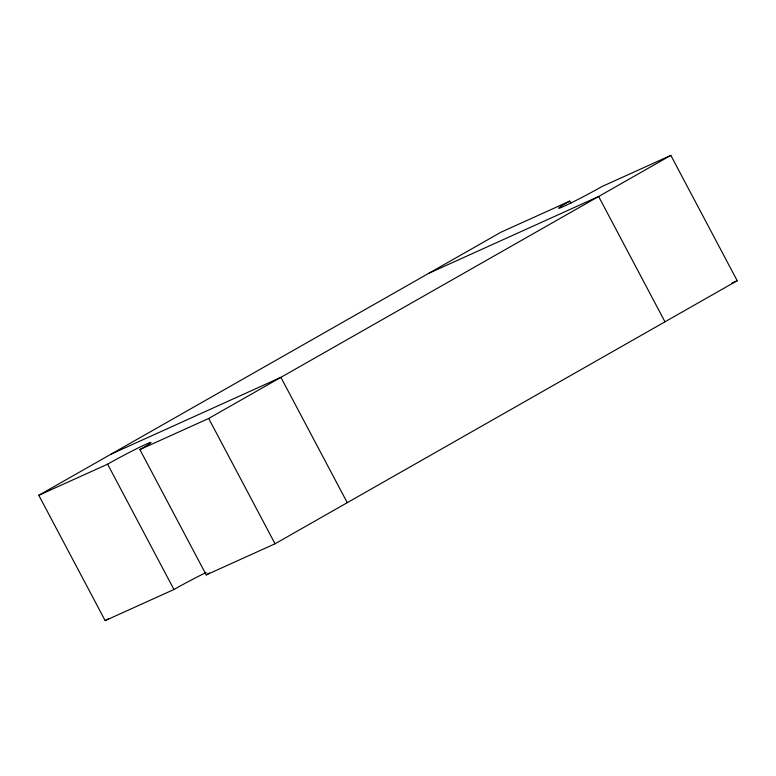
<?xml version="1.0" encoding="UTF-8"?>
<svg xmlns="http://www.w3.org/2000/svg" width="776" height="776" viewBox="0 0 776 776"><rect width="100%" height="100%" fill="white"/><g stroke="black" fill="none" stroke-linecap="round" stroke-linejoin="round"><path stroke-width="1.16" d="M206.193 572.475A30.827 1.348 -27.9 0 0 173.96 589.498L105.158 620.616L38.8 495.292L500.957 232.218L569.759 201.1L570.893 203.244M139.884 449.576L208.686 418.458L670.842 155.384L737.2 280.708L275.043 543.782L206.241 574.9L139.884 449.576A30.827 1.348 -27.9 0 0 145.694 444.376A30.827 1.348 -27.9 0 0 107.602 464.174L38.8 495.292M105.158 620.616L108.3 618.831M670.842 155.384L602.04 186.502A30.827 1.348 -27.9 0 1 563.948 206.3A30.827 1.348 -27.9 0 1 569.759 201.1M428.74 273.327L598.635 196.493L664.983 321.817M111.016 454.183L280.902 377.349L347.26 502.673M731.739 283.182L737.2 280.708M208.686 418.458L275.043 543.782M107.602 464.174L173.96 589.498M209.481 573.028A30.827 1.348 -27.9 0 1 206.241 574.9"/></g></svg>
